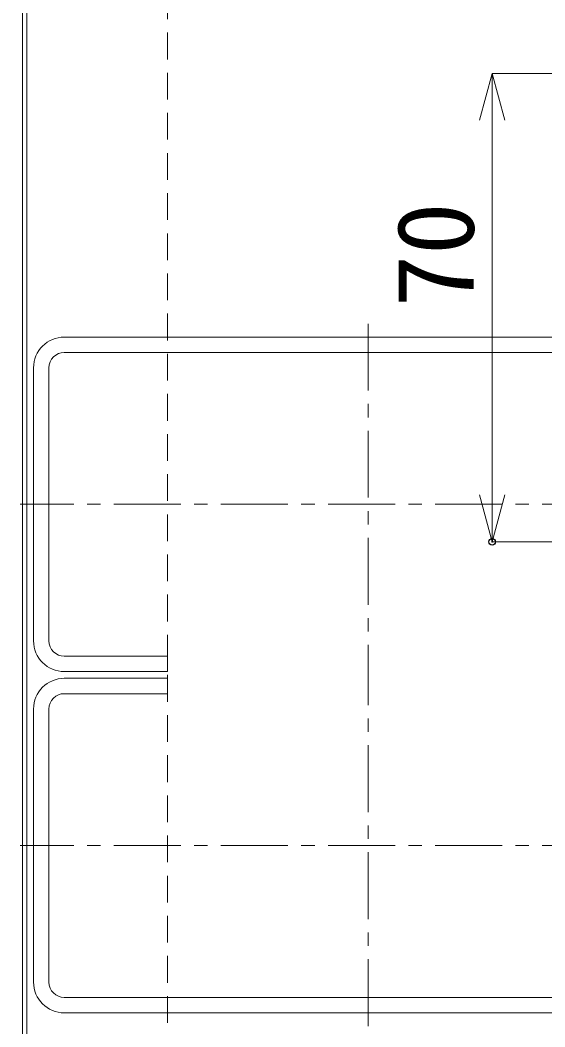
# Model space of a CAD drawing. Units: millimetres, scale not verified. Extents: x -840 to 840, y -594 to 594.
# Drawn here: x -434.5 to -356.1, y 30 to 180.4 of the extents above; entities that cross this region are included whole.
import ezdxf
from ezdxf.enums import TextEntityAlignment as Align

# ---------------------------------------------------------------- set-up
doc = ezdxf.new("R2010")
doc.units = ezdxf.units.MM
doc.header["$LTSCALE"] = 2
doc.header["$PDMODE"] = 32
doc.header["$PDSIZE"] = 1
doc.linetypes.add('CHAIN1', pattern=[8, 5, -1, 1, -1])
doc.linetypes.add('DASHED2', pattern=[3, 2, -1])
for name, color, linetype, lineweight in [('0-0_鋼材(C型・H鋼ｅｔｃ)', 7, 'Continuous', 9), ('0-1_中心線', 2, 'CHAIN1', 9), ('0-2_躯体', 7, 'Continuous', 9), ('0-8_0', 7, 'Continuous', 9), ('1-0_寸法線', 7, 'Continuous', 9)]:
    doc.layers.add(name, color=color, linetype=linetype, lineweight=lineweight)
doc.layers.add('1-2_Defpoints', color=7, linetype='Continuous')
doc.styles.add('ＭＳ ゴシック', font='')
doc.styles.get('ＭＳ ゴシック').set_extended_font_data('MS Gothic')

# ---------------------------------------------------------------- blocks, each defined once
blk = doc.blocks.new('_Open30')
at = {"layer": '0-8_0'}
blk.add_line((0, 0), (-2, 0), dxfattribs=at)
blk.add_lwpolyline([(-2, 0.5359), (0, 0), (-2, -0.5359)], dxfattribs=at)

msp = doc.modelspace()

# ---------------------------------------------------------------- linework, layer by layer
at = {"layer": '0-0_鋼材(C型・H鋼ｅｔｃ)', "linetype": 'DASHED2'}
msp.add_line((-412.515, -413.454), (-412.515, 295.546), dxfattribs=at)
at = {"layer": '0-0_鋼材(C型・H鋼ｅｔｃ)'}
for p, q in [((-337.115, 133.046), (-427.915, 133.046)), ((-427.915, 130.746), (-337.115, 130.746)), ((-432.515, 128.446), (-432.515, 87.646)), ((-430.215, 87.646), (-430.215, 128.446)), ((-432.515, 36.646), (-432.515, 77.446)), ((-430.215, 77.446), (-430.215, 36.646)), ((-427.915, 34.346), (-337.115, 34.346)), ((-337.115, 32.046), (-427.915, 32.046))]:
    msp.add_line(p, q, dxfattribs=at)
for points in [[(-427.915, 83.046), (-412.515, 83.046), (-412.515, 85.346), (-427.915, 85.346)], [(-427.915, 82.046), (-412.515, 82.046), (-412.515, 79.746), (-427.915, 79.746)]]:
    msp.add_lwpolyline(points, dxfattribs=at)
for centre, radius, start, end in [((-427.915, 128.446), 4.6, 90, 180), ((-427.915, 128.446), 2.3, 90, 180), ((-427.915, 87.646), 4.6, 180, 270), ((-427.915, 87.646), 2.3, 180, 270), ((-427.915, 77.446), 4.6, 90, 180), ((-427.915, 77.446), 2.3, 90, 180), ((-427.915, 36.646), 4.6, 180, 270), ((-427.915, 36.646), 2.3, 180, 270)]:
    msp.add_arc(centre, radius, start, end, dxfattribs=at)
at = {"layer": '0-1_中心線'}
for p, q in [((-382.515, 135.046), (-382.515, 81.046)), ((-330.515, 108.046), (-434.515, 108.046)), ((-382.515, 30.046), (-382.515, 84.046)), ((-330.515, 57.046), (-434.515, 57.046))]:
    msp.add_line(p, q, dxfattribs=at)
at = {"layer": '0-2_躯体', "color": 4}
msp.add_line((-434.14, -413.454), (-434.14, 295.546), dxfattribs=at)
at = {"layer": '0-2_躯体'}
msp.add_line((-433.515, -413.454), (-433.515, 295.546), dxfattribs=at)
at = {"layer": '1-0_寸法線'}
for p, q in [((-332.515, 172.448), (-364.015, 172.448)), ((-364.015, 165.448), (-364.015, 109.448)), ((-332.515, 102.448), (-364.015, 102.448))]:
    msp.add_line(p, q, dxfattribs=at)
at = {"layer": '1-2_Defpoints'}
msp.add_point((-364.015, 102.448), dxfattribs=at)

# ---------------------------------------------------------------- block references
at = {"layer": '1-0_寸法線', "xscale": 3.5, "yscale": 3.5}
for p, rotation in [((-364.015, 172.448), 90), ((-364.015, 102.448), 270)]:
    msp.add_blockref('_Open30', p, dxfattribs=dict(at, rotation=rotation))

# ---------------------------------------------------------------- texts
at = {"layer": '1-0_寸法線', "style": 'ＭＳ ゴシック'}
msp.add_text('70', height=11.54, rotation=90, dxfattribs=at).set_placement((-363.297, 137.468), align=Align.BOTTOM_LEFT)

doc.saveas('drawing.dxf')
